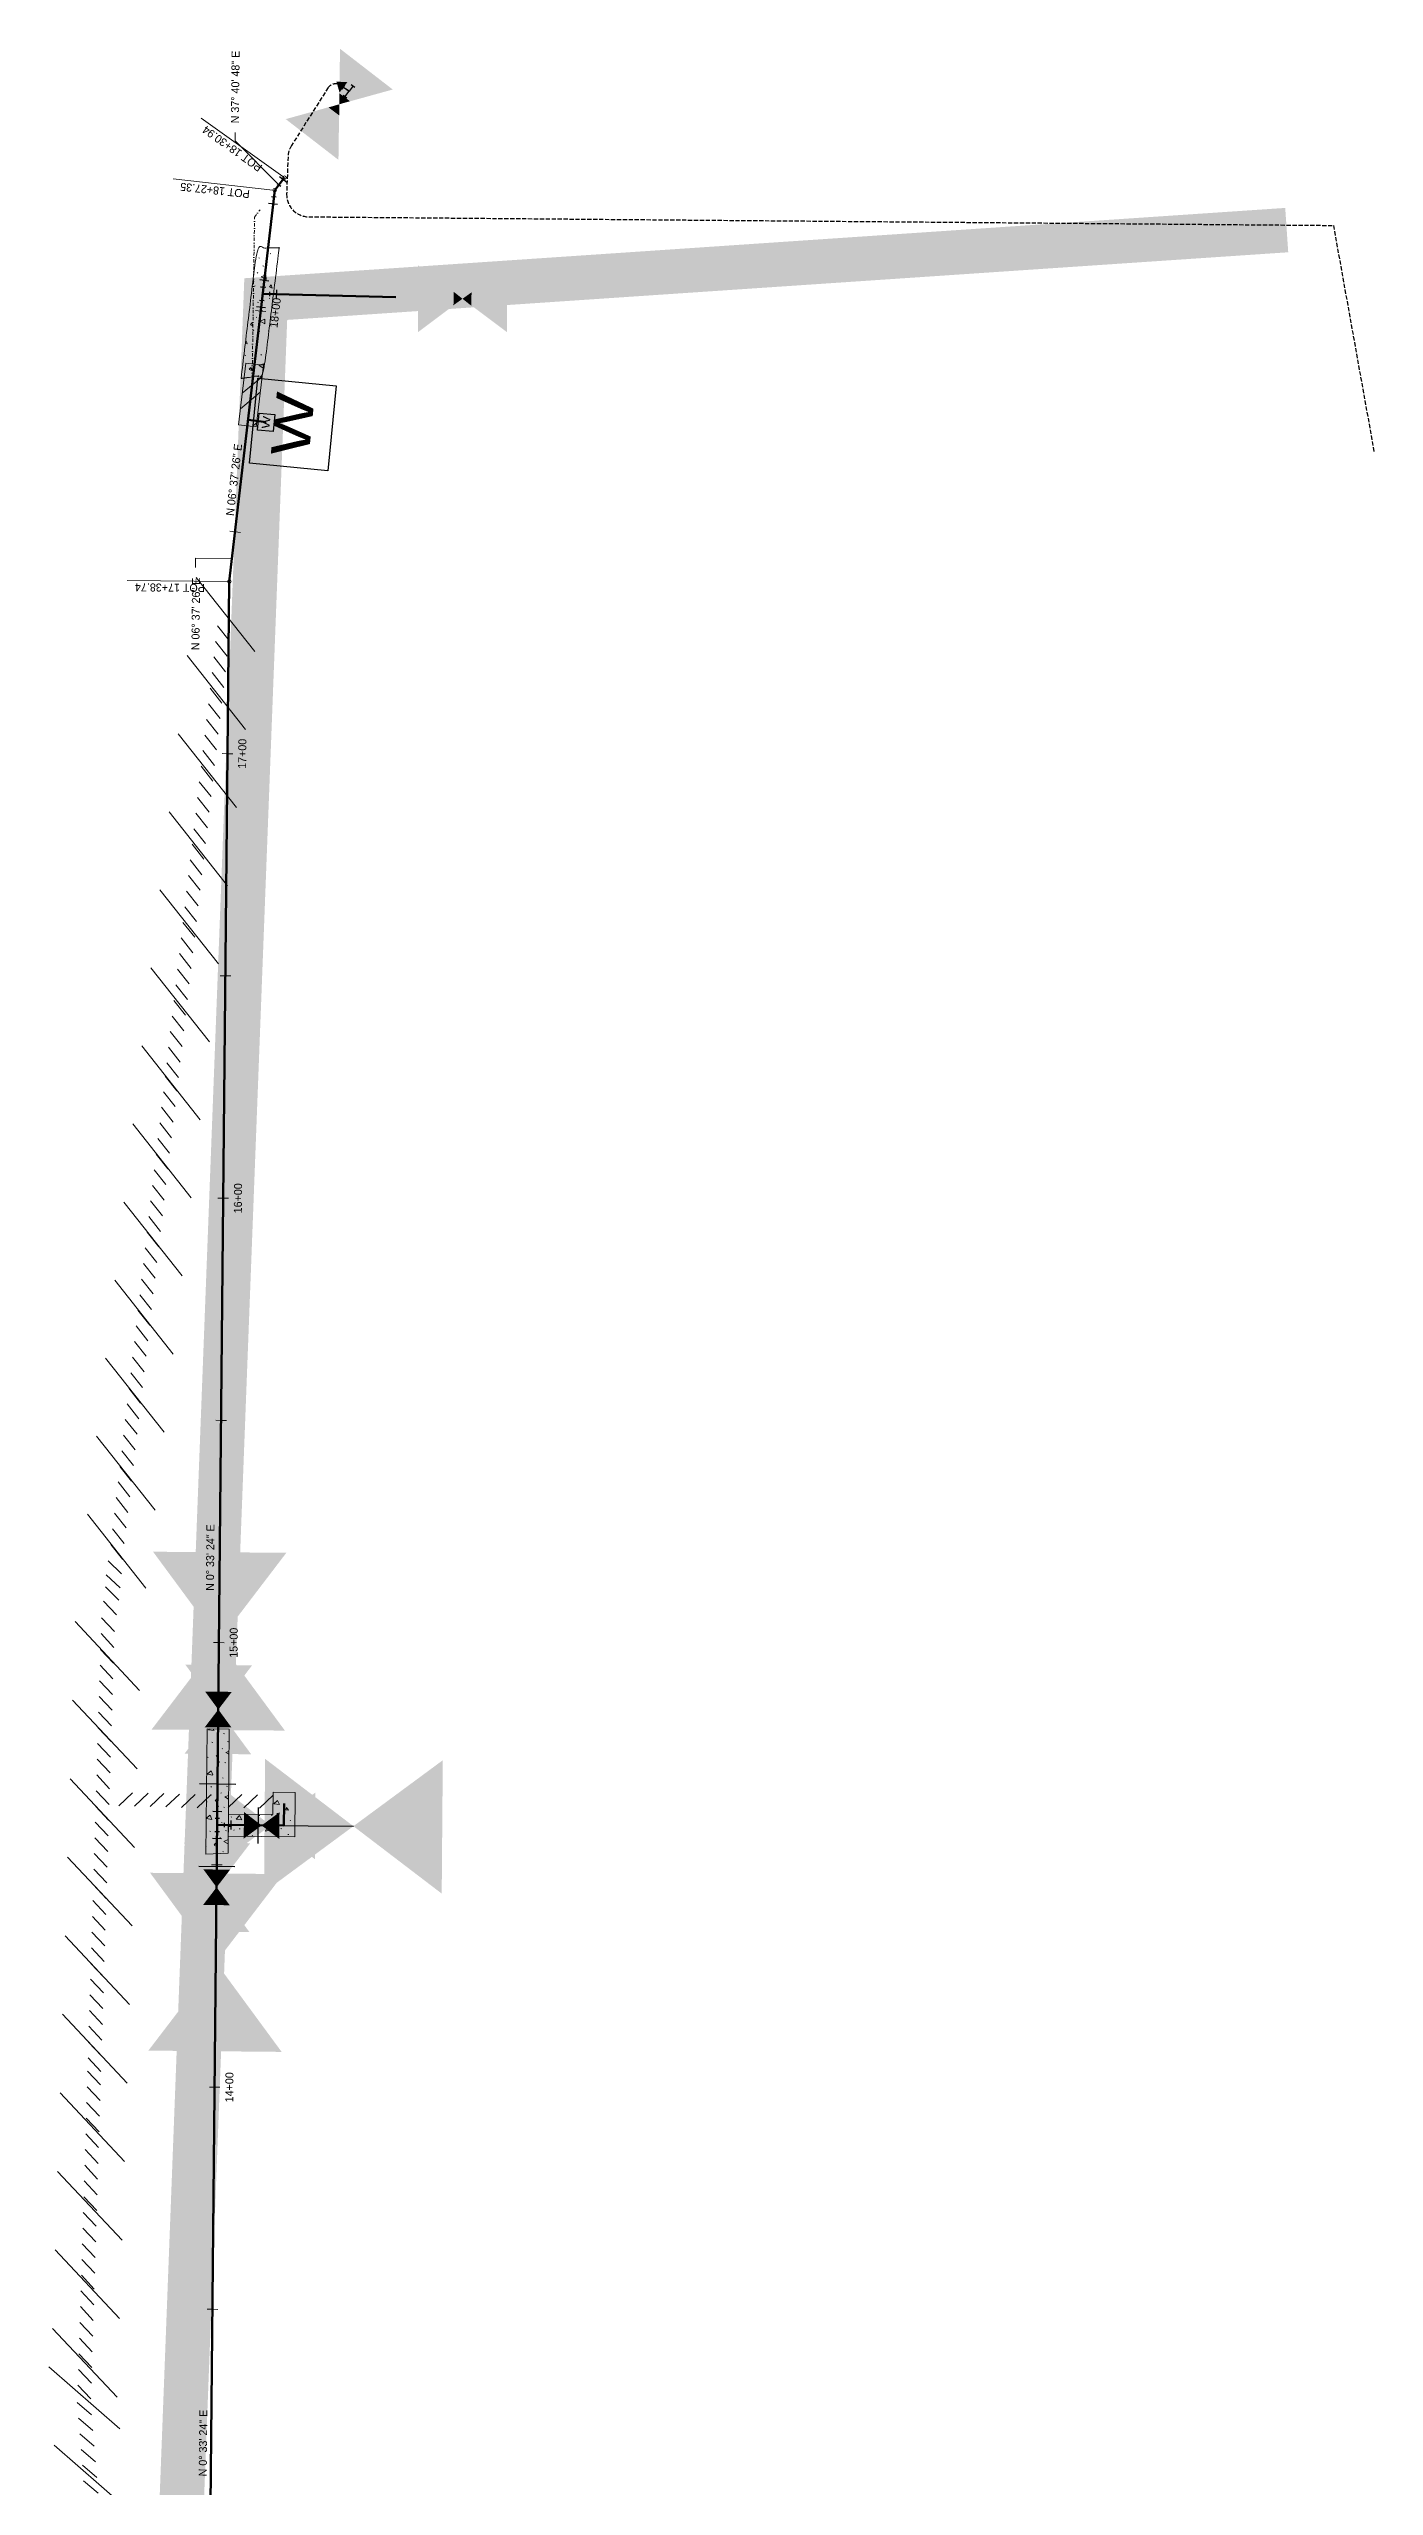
# Model space of a CAD drawing. Extents: x 2536931 to 2538613, y 7112513 to 7131087.
# Drawn here: x 2538184 to 2538482, y 7121809 to 7122358 of the extents above; entities that cross this region are included whole.
import ezdxf
from ezdxf.enums import TextEntityAlignment as Align

# ---------------------------------------------------------------- set-up
doc = ezdxf.new("R2010")
doc.units = 0
doc.header["$MEASUREMENT"] = 0
doc.linetypes.add('DGN Style 3', pattern=[1.334151, 0.952965, -0.381186])
doc.linetypes.add('DGN Style 4', pattern=[1.524744, 0.762372, -0.381186, 0, -0.381186])
for name, color, linetype, lineweight in [('C-PIPE-CASING', 6, 'Continuous', 13), ('C-WATR-INST-100SCALE', 7, 'Continuous', 30), ('C-WATR-INST-200SCALE', 3, 'Continuous', 30), ('C-WATR-INST-20SCALE', 30, 'Continuous', 30), ('C-WATR-INST-40SCALE', 1, 'Continuous', 30), ('C-WATR-UGND', 4, 'Continuous', 53), ('C-WATR-UGND-ABANDON-100', 7, 'Continuous', 13), ('C-WATR-UGND-ABANDON-20', 7, 'Continuous', 13), ('CONCRETE REPAIR', 7, 'Continuous', 13), ('D_ALIGN_WL_20_SCALE', 7, 'Continuous', 30), ('D_ALIGN_WL_CENTERLINE', 7, 'DGN Style 4', 30), ('D_ALIGN_WL_POT_20_SCALE', 7, 'Continuous', 0), ('distance', 54, 'Continuous', 0)]:
    doc.layers.add(name, color=color, linetype=linetype, lineweight=lineweight)
doc.styles.add('L90', font='simplex.shx', dxfattribs={"height": 0.0075})
doc.styles.add('Outline', font='simplex.shx', dxfattribs={"height": 0.09})
doc.styles.add('Style-BRIDGE', font='BRIDGE.shx')

# ---------------------------------------------------------------- blocks, each defined once
blk = doc.blocks.new('TP20SC')
at = {"layer": 'C-WATR-INST-20SCALE'}
for p, q in [((-1.54, -0.51), (-1.54, 0.51)), ((-1.54, 0), (0, 0)), ((-0.51, 1.54), (0.51, 1.54)), ((0, 1.54), (0, 0)), ((1.54, 0), (0, 0)), ((1.54, 0.51), (1.54, -0.51))]:
    blk.add_line(p, q, dxfattribs=at)
blk = doc.blocks.new('TP20SC_1')
at = {"layer": 'C-WATR-INST-40SCALE'}
for p, q in [((-1.54, -0.51), (-1.54, 0.51)), ((-1.54, 0), (0, 0)), ((-0.51, 1.54), (0.51, 1.54)), ((0, 1.54), (0, 0)), ((1.54, 0), (0, 0)), ((1.54, 0.51), (1.54, -0.51))]:
    blk.add_line(p, q, dxfattribs=at)
blk = doc.blocks.new('WVP40SC_1')
at = {"layer": 'C-WATR-INST-20SCALE', "extrusion": (0, 0, -1)}
blk.add_solid([(4, -3), (4, 3), (0, 0)], dxfattribs=at)
at = {"layer": 'C-WATR-INST-20SCALE'}
blk.add_solid([(0, 0), (4, -3), (4, 3)], dxfattribs=at)
blk = doc.blocks.new('WVP40SC')
at = {"layer": 'C-WATR-INST-40SCALE', "extrusion": (0, 0, -1)}
blk.add_solid([(4, -3), (4, 3), (0, 0)], dxfattribs=at)
at = {"layer": 'C-WATR-INST-40SCALE'}
blk.add_solid([(0, 0), (4, -3), (4, 3)], dxfattribs=at)
blk = doc.blocks.new('WVP40SC_2')
at = {"layer": 'C-WATR-INST-200SCALE', "extrusion": (0, 0, -1)}
blk.add_solid([(4, -3), (4, 3), (0, 0)], dxfattribs=at)
at = {"layer": 'C-WATR-INST-200SCALE'}
blk.add_solid([(0, 0), (4, -3), (4, 3)], dxfattribs=at)
blk = doc.blocks.new('*U58')
at = {"layer": 'C-WATR-INST-200SCALE'}
for p, q in [((-6.55, 9.31), (1.59, 9.23)), ((-2.67, -9.27), (-2.48, 9.27)), ((6.66, -4.16), (6.74, 3.98)), ((-6.74, -9.23), (1.4, -9.31))]:
    blk.add_line(p, q, dxfattribs=at)
blk = doc.blocks.new('WVP40SC_6')
at = {"layer": 'C-WATR-INST-200SCALE', "extrusion": (0, 0, -1)}
blk.add_solid([(4, -3), (4, 3), (0, 0)], dxfattribs=at)
at = {"layer": 'C-WATR-INST-200SCALE'}
blk.add_solid([(0, 0), (4, -3), (4, 3)], dxfattribs=at)
blk = doc.blocks.new('*U59')
at = {"layer": 'C-WATR-INST-200SCALE'}
blk.add_line((-25.39, 0.26), (5.28, 0.01), dxfattribs=at)
at = {"layer": 'C-WATR-INST-200SCALE', "xscale": 5, "yscale": 5, "zscale": 5, "rotation": 359.5383679634522}
blk.add_blockref('WVP40SC_6', (5.27, 0), dxfattribs=at)
blk = doc.blocks.new('*U57')
at = {"layer": 'C-WATR-INST-200SCALE'}
for name, p in [('*U59', (2.08, 0)), ('*U58', (-20.74, 0.26))]:
    blk.add_blockref(name, p, dxfattribs=at)
blk = doc.blocks.new('WVP40SC_7')
at = {"layer": 'C-WATR-INST-100SCALE', "extrusion": (0, 0, -1)}
blk.add_solid([(4, -3), (4, 3), (0, 0)], dxfattribs=at)
at = {"layer": 'C-WATR-INST-100SCALE'}
blk.add_solid([(0, 0), (4, -3), (4, 3)], dxfattribs=at)
blk = doc.blocks.new('WMP20SC new')
at = {"layer": 'C-WATR-INST-20SCALE', "lineweight": 30, "flags": 128}
blk.add_lwpolyline([(-1.92, 1.77), (1.92, 1.77), (1.92, -1.77), (-1.92, -1.77)], close=True, dxfattribs=at)
at = {"layer": 'C-WATR-INST-20SCALE', "color": 7, "linetype": 'Continuous', "lineweight": 30, "insert": (0, 0), "char_height": 1.71, "attachment_point": 5, "line_spacing_factor": 0.722892, "style": 'Outline'}
blk.add_mtext('\\FBRIDGE.shx;\\W1.315789x;W', dxfattribs=at)
blk = doc.blocks.new('WMP20SC new_1')
at = {"layer": 'C-WATR-INST-100SCALE', "flags": 128}
blk.add_lwpolyline([(-1.92, 1.77), (1.92, 1.77), (1.92, -1.77), (-1.92, -1.77)], close=True, dxfattribs=at)
at = {"layer": 'C-WATR-INST-100SCALE', "insert": (0, 0), "char_height": 1.71, "attachment_point": 5, "line_spacing_factor": 0.722892, "style": 'Outline'}
blk.add_mtext('\\FBRIDGE.shx;\\W1.315789x;W', dxfattribs=at)
blk = doc.blocks.new('WVP40SC_8')
at = {"layer": 'C-WATR-INST-100SCALE', "extrusion": (0, 0, -1)}
blk.add_solid([(4, -3), (4, 3), (0, 0)], dxfattribs=at)
at = {"layer": 'C-WATR-INST-100SCALE'}
blk.add_solid([(0, 0), (4, -3), (4, 3)], dxfattribs=at)

msp = doc.modelspace()

# ---------------------------------------------------------------- hatches: boundary and pattern name
at = {"layer": 'C-PIPE-CASING'}
h = msp.add_hatch(dxfattribs=at)
h.set_pattern_fill('ANSI32', color=256, style=0)
h.set_pattern_definition([(219.934, (2538445.8565, 7122275.175), (7.18674, 15.4062), [14.4, -1]), (219.934, (2538447.397, 7122273.3346), (7.18674, 15.4062), [14.4, -1])])
h.paths.add_polyline_path([(2538228.11, 7122286.85), (2538226.5, 7122272.95), (2538230.47, 7122272.49), (2538232.09, 7122286.39)])
at = {"layer": 'CONCRETE REPAIR', "linetype": 'Continuous', "lineweight": 0}
h = msp.add_hatch(dxfattribs=at)
h.set_pattern_fill('CONCR2', style=0)
h.set_pattern_definition([(152.8184, (2538261.8397, 7122247.2244), (18.1325, -10.43591), [0.61556, -91.24487]), (51.6973, (2538261.29214, 7122247.50564), (-47.360723, -58.8859947), [0.55305, -137.0636]), (-74.3396, (2538261.635, 7122247.9396), (-0.23876, -9.99715), [0.7439, -30.6316]), (170.8847, (2538264.1975, 7122250.3095), (64.060653, -11.53281), [1.2809, -72.9022]), (42.6831, (2538262.9328, 7122250.51245), (-9.424392, -9.777769), [1.1455, -113.9125]), (-66.6935, (2538263.775, 7122251.289), (8.94687, -10.21653), [1.0448, -20.9648]), (150.078, (2538258.799, 7122244.961), (8.94687, -10.21653), [1.2809, -19.6402]), (22.1572, (2538257.6889, 7122245.5999), (-27.795654, -9.33901), [1.13126, -48.9746]), (-86.5933, (2538258.7366, 7122246.0265), (6.798014, -100.1908725), [1.04527, -109.3378]), (31.7767, (2538259.7581, 7122250.7119), (-28.034415, -19.33616), [0.1601, -54.7088]), (155.1065, (2538257.8868, 7122253.2435), (27.31813, -10.65529), [0.2189, -49.887]), (155.1065, (2538266.5261, 7122249.573), (27.31813, -10.65529), [0.2187, -49.8872]), (155.1065, (2538263.9036, 7122247.6148), (27.31813, -10.65529), [0.2189, -49.887]), (4.8432, (2538261.9409, 7122252.90465), (9.18563, -0.21938), [0.201, -92.2241]), (155.1065, (2538258.2715, 7122247.9714), (27.31813, -10.65529), [0.2187, -49.8872]), (155.1065, (2538262.913, 7122244.2632), (27.31813, -10.65529), [0.2188, -49.8871]), (152.8184, (2538265.2445, 7122244.2518), (18.1325, -10.43591), [0.61567, -91.24476]), (51.6973, (2538264.6968, 7122244.53305), (-47.360723, -58.8859947), [0.55327, -137.06337]), (-74.3396, (2538265.0397, 7122244.9672), (-0.23876, -9.99715), [0.74414, -30.6314]), (152.8184, (2538260.3909, 7122253.0284), (18.1325, -10.43591), [0.61556, -91.2449]), (51.6973, (2538259.8433, 7122253.30964), (-47.360723, -58.885995), [0.55305, -137.0636]), (-74.3396, (2538260.186, 7122253.7436), (-0.23876, -9.99715), [0.7439, -30.6316]), (31.7767, (2538266.0111, 7122246.2063), (-28.034415, -19.336158), [0.1601, -54.7088]), (32.856, (2538265.6136, 7122253.2273), (-28.034415, -19.336158), [0.16024, -88.7393])])
h.paths.add_polyline_path([(2538227.07, 7122283.37), (2538232.08, 7122284.06), (2538235.66, 7122312.73), (2538230.66, 7122312.82)])
h = msp.add_hatch(dxfattribs=at)
h.set_pattern_fill('CONCR2', style=0)
h.set_pattern_definition([(152.8184, (2538253.9097, 7121915.2074), (18.1325, -10.43591), [0.61556, -91.24487]), (51.6973, (2538253.36214, 7121915.48864), (-47.360723, -58.8859947), [0.55305, -137.0636]), (-74.3396, (2538253.705, 7121915.9226), (-0.23876, -9.99715), [0.7439, -30.6316]), (170.8847, (2538256.2675, 7121918.2925), (64.060653, -11.53281), [1.2809, -72.9022]), (42.6831, (2538255.0028, 7121918.49545), (-9.424392, -9.777769), [1.1455, -113.9125]), (-66.6935, (2538255.845, 7121919.272), (8.94687, -10.21653), [1.0448, -20.9648]), (150.078, (2538250.869, 7121912.944), (8.94687, -10.21653), [1.2809, -19.6402]), (22.1572, (2538249.7589, 7121913.5829), (-27.795654, -9.33901), [1.13126, -48.9746]), (-86.5933, (2538250.8066, 7121914.0095), (6.798014, -100.190873), [1.04527, -109.3378]), (31.7767, (2538251.8281, 7121918.6949), (-28.034415, -19.33616), [0.1601, -54.7088]), (155.1065, (2538249.9568, 7121921.2265), (27.31813, -10.65529), [0.2189, -49.887]), (155.1065, (2538258.5961, 7121917.556), (27.31813, -10.65529), [0.2187, -49.8872]), (155.1065, (2538255.9736, 7121915.5978), (27.31813, -10.65529), [0.2189, -49.887]), (4.8432, (2538254.0109, 7121920.88765), (9.18563, -0.21938), [0.201, -92.2241]), (155.1065, (2538250.3415, 7121915.9544), (27.31813, -10.65529), [0.2187, -49.8872]), (155.1065, (2538254.983, 7121912.2462), (27.31813, -10.65529), [0.2188, -49.8871]), (152.8184, (2538257.3145, 7121912.2348), (18.1325, -10.43591), [0.61567, -91.24476]), (51.6973, (2538256.7668, 7121912.51605), (-47.360723, -58.8859947), [0.55327, -137.06337]), (-74.3396, (2538257.1097, 7121912.9502), (-0.23876, -9.99715), [0.74414, -30.6314]), (152.8184, (2538252.4609, 7121921.0114), (18.1325, -10.43591), [0.61556, -91.2449]), (51.6973, (2538251.9133, 7121921.29264), (-47.360723, -58.885995), [0.55305, -137.0636]), (-74.3396, (2538252.256, 7121921.7266), (-0.23876, -9.99715), [0.7439, -30.6316]), (31.7767, (2538258.0811, 7121914.1893), (-28.034415, -19.336158), [0.1601, -54.7088]), (32.856, (2538257.6836, 7121921.2103), (-28.034415, -19.336158), [0.16024, -88.7393])])
h.paths.add_polyline_path([(2538219.14, 7121951.35), (2538224.14, 7121951.63), (2538224.41, 7121979.51), (2538219.41, 7121979.61)])
at = {"layer": 'CONCRETE REPAIR', "lineweight": 0}
h = msp.add_hatch(dxfattribs=at)
h.set_pattern_fill('CONCR2', color=256, style=0)
h.set_pattern_definition([(176.062, (2538220.5766, 7121958.9394), (20.779213, -2.43312), [0.6156, -91.2449]), (74.9407, (2538219.9625, 7121958.9817), (-20.278103, -72.796957), [0.55305, -137.0636]), (-51.096, (2538220.1062, 7121959.5158), (3.72587, -9.27997), [0.744, -30.6316]), (194.128, (2538221.5256, 7121962.7046), (63.41256, 14.68401), [1.2809, -72.9022]), (65.9265, (2538220.2834, 7121962.39194), (-4.800795, -12.703397), [1.1455, -113.9125]), (-43.45, (2538220.7507, 7121963.438), (12.25254, -5.85654), [1.0448, -20.9648]), (173.321, (2538218.676, 7121955.6596), (12.25254, -5.85654), [1.281, -19.6402]), (45.401, (2538217.4038, 7121955.8086), (-21.85413, -19.55025), [1.1313, -48.9746]), (-63.35, (2538218.1981, 7121956.6141), (45.78541, -89.376284), [1.0453, -109.3378]), (55.02, (2538217.2877, 7121961.3223), (-18.12826, -28.83022), [0.1601, -54.7088]), (178.35, (2538214.5692, 7121962.91), (29.30588, 0.99031), [0.2189, -49.887]), (178.35, (2538223.9558, 7121962.9468), (29.30588, 0.9903), [0.2187, -49.8872]), (178.35, (2538222.319, 7121960.1126), (29.30588, 0.9903), [0.2189, -49.887]), (28.0866, (2538218.4279, 7121964.1985), (8.52667, 3.423426), [0.201, -92.2241]), (178.35, (2538217.0033, 7121958.2176), (29.30588, 0.99031), [0.2187, -49.8872]), (178.35, (2538222.7314, 7121956.6421), (29.30588, 0.9903), [0.2188, -49.887]), (176.062, (2538224.8781, 7121957.5517), (20.77921, -2.43312), [0.6157, -91.2448]), (74.9407, (2538224.2639, 7121957.594), (-20.278103, -72.796957), [0.55327, -137.06337]), (-51.096, (2538224.4077, 7121958.1282), (3.72587, -9.27997), [0.7441, -30.6314]), (176.062, (2538216.9549, 7121963.7006), (20.779213, -2.43312), [0.61556, -91.2449]), (74.9407, (2538216.3408, 7121963.74286), (-20.278103, -72.796957), [0.55305, -137.0636]), (-51.096, (2538216.4845, 7121964.277), (3.72587, -9.27997), [0.744, -30.6316]), (55.02, (2538224.8112, 7121959.6501), (-18.12826, -28.83022), [0.1601, -54.7088]), (56.0995, (2538221.6752, 7121965.9444), (-18.12826, -28.83022), [0.1602, -88.7393])])
h.paths.add_polyline_path([(2538224.23, 7121960.41), (2538224.18, 7121955.41), (2538239.18, 7121955.27), (2538239.27, 7121965.23), (2538234.27, 7121965.36), (2538234.22, 7121960.31)])

# ---------------------------------------------------------------- linework, layer by layer
at = {"layer": 'C-PIPE-CASING', "flags": 128}
msp.add_lwpolyline([(2538228.11, 7122286.85), (2538232.09, 7122286.39), (2538230.47, 7122272.49), (2538226.5, 7122272.95)], close=True, dxfattribs=at)
at = {"layer": 'C-WATR-INST-100SCALE', "linetype": 'DGN Style 3', "lineweight": 30}
msp.add_line((2538472.95, 7122317.8), (2538482.16, 7122266.6), dxfattribs=at)
at = {"layer": 'C-WATR-INST-20SCALE'}
for p, q in [((2538249.83, 7122348.49), (2538250.45, 7122349.32)), ((2538250.86, 7122346.44), (2538250.04, 7122347.05)), ((2538250.14, 7122348.91), (2538251.38, 7122347.98)), ((2538250.45, 7122346.75), (2538251.38, 7122347.98)), ((2538252.3, 7122349.21), (2538251.38, 7122347.98)), ((2538251.89, 7122349.52), (2538252.71, 7122348.9)), ((2538234.97, 7122324.13), (2538233.95, 7122324.24)), ((2538234.46, 7122324.18), (2538234.64, 7122325.72)), ((2538235.58, 7122326.94), (2538234.64, 7122325.72)), ((2538235.18, 7122327.25), (2538235.99, 7122326.62)), ((2538231.6, 7122304.01), (2538232.62, 7122303.89)), ((2538231.76, 7122300.88), (2538231.93, 7122302.41)), ((2538232.11, 7122303.95), (2538231.93, 7122302.41)), ((2538233.48, 7122302.37), (2538231.93, 7122302.41)), ((2538233.49, 7122302.89), (2538233.46, 7122301.86)), ((2538232.27, 7122300.82), (2538231.25, 7122300.94))]:
    msp.add_line(p, q, dxfattribs=at)
at = {"layer": 'C-WATR-INST-20SCALE', "extrusion": (0, 0, -1)}
msp.add_solid([(-2538248.54, 7122350.11), (-2538249.24, 7122347.71), (-2538251.04, 7122350.1)], dxfattribs=at)
at = {"layer": 'C-WATR-INST-40SCALE'}
for p, q in [((2538234.28, 7122322.65), (2538234.64, 7122325.72)), ((2538236.53, 7122328.16), (2538234.64, 7122325.72)), ((2538235.71, 7122328.79), (2538237.34, 7122327.53)), ((2538235.31, 7122322.53), (2538233.26, 7122322.77)), ((2538231.27, 7122305.6), (2538233.31, 7122305.36)), ((2538231.58, 7122299.35), (2538231.93, 7122302.41)), ((2538232.29, 7122305.48), (2538231.93, 7122302.41)), ((2538235.02, 7122302.27), (2538231.93, 7122302.41)), ((2538235.07, 7122303.29), (2538234.97, 7122301.24)), ((2538232.6, 7122299.23), (2538230.56, 7122299.47))]:
    msp.add_line(p, q, dxfattribs=at)
at = {"layer": 'C-WATR-UGND', "linetype": 'DGN Style 3', "lineweight": 30}
for p, q in [((2538246.7, 7122348.8), (2538238.41, 7122335.77)), ((2538251.38, 7122347.98), (2538249.59, 7122349.32)), ((2538237.64, 7122333.27), (2538237.33, 7122324.92)), ((2538242.29, 7122319.74), (2538472.95, 7122317.8)), ((2538472.95, 7122317.8), (2538473.28, 7122315.88))]:
    msp.add_line(p, q, dxfattribs=at)
at = {"layer": 'C-WATR-UGND', "linetype": 'Continuous'}
for p, q in [((2538224.42, 7122237.7), (2538234.64, 7122325.72)), ((2538234.64, 7122325.72), (2538236.84, 7122328.56)), ((2538231.93, 7122302.41), (2538261.93, 7122301.67)), ((2538228.64, 7122274.04), (2538232.74, 7122273.56)), ((2538236.7, 7121957.79), (2538236.75, 7121962.79)), ((2538221.7, 7121957.94), (2538236.7, 7121957.79))]:
    msp.add_line(p, q, dxfattribs=at)
at = {"layer": 'C-WATR-UGND'}
msp.add_line((2538219.5, 7121731.75), (2538224.42, 7122237.7), dxfattribs=at)
at = {"layer": 'C-WATR-UGND', "linetype": 'DGN Style 3', "lineweight": 30, "extrusion": (0, 0, -1)}
msp.add_arc((-2538248.39, 7122347.72), 2, 32.4611, 126.9335, dxfattribs=at)
at = {"layer": 'C-WATR-UGND', "linetype": 'DGN Style 3', "lineweight": 30}
for centre, start, end in [((2538242.63, 7122333.09), 147.5389, 177.92), ((2538242.33, 7122324.74), 177.92, 269.5169)]:
    msp.add_arc(centre, 5, start, end, dxfattribs=at)
at = {"layer": 'C-WATR-UGND-ABANDON-100'}
for p, q in [((2538230.14, 7122221.94), (2538216.97, 7122238.57)), ((2538228.1, 7122204.38), (2538214.93, 7122221.01)), ((2538226.06, 7122186.82), (2538212.89, 7122203.45)), ((2538224.02, 7122169.26), (2538210.85, 7122185.89)), ((2538221.98, 7122151.7), (2538208.81, 7122168.33)), ((2538219.94, 7122134.14), (2538206.77, 7122150.77)), ((2538217.9, 7122116.58), (2538204.73, 7122133.21)), ((2538215.87, 7122099.02), (2538202.7, 7122115.65)), ((2538213.83, 7122081.46), (2538200.66, 7122098.09)), ((2538211.79, 7122063.9), (2538198.62, 7122080.53)), ((2538209.75, 7122046.34), (2538196.58, 7122062.97)), ((2538207.71, 7122028.78), (2538194.54, 7122045.41)), ((2538205.67, 7122011.22), (2538192.5, 7122027.85)), ((2538204.24, 7121988.23), (2538189.72, 7122003.7)), ((2538203.67, 7121970.56), (2538189.16, 7121986.03)), ((2538203.11, 7121952.89), (2538188.59, 7121968.36)), ((2538202.55, 7121935.22), (2538188.03, 7121950.69)), ((2538201.98, 7121917.55), (2538187.47, 7121933.02)), ((2538201.42, 7121899.89), (2538186.9, 7121915.36)), ((2538200.86, 7121882.22), (2538186.34, 7121897.69)), ((2538200.29, 7121864.55), (2538185.78, 7121880.02)), ((2538199.73, 7121846.88), (2538185.21, 7121862.35)), ((2538199.17, 7121829.21), (2538184.65, 7121844.68)), ((2538183.78, 7121836.02), (2538199.76, 7121822.07)), ((2538184.97, 7121818.39), (2538200.95, 7121804.44))]:
    msp.add_line(p, q, dxfattribs=at)
at = {"layer": 'C-WATR-UGND-ABANDON-20', "linetype": 'Continuous'}
for p, q in [((2538221.75, 7122227.74), (2538224.39, 7122224.41)), ((2538220.94, 7122220.71), (2538223.57, 7122217.39)), ((2538221.34, 7122224.22), (2538223.98, 7122220.9)), ((2538220.53, 7122217.2), (2538223.16, 7122213.87)), ((2538219.71, 7122210.18), (2538222.35, 7122206.85)), ((2538220.12, 7122213.69), (2538222.75, 7122210.36)), ((2538218.9, 7122203.15), (2538221.53, 7122199.83)), ((2538219.31, 7122206.66), (2538221.94, 7122203.34)), ((2538218.49, 7122199.64), (2538221.12, 7122196.31)), ((2538217.67, 7122192.62), (2538220.31, 7122189.29)), ((2538218.08, 7122196.13), (2538220.72, 7122192.8)), ((2538217.27, 7122189.1), (2538219.9, 7122185.78)), ((2538216.45, 7122182.08), (2538219.08, 7122178.75)), ((2538216.86, 7122185.59), (2538219.49, 7122182.27)), ((2538216.04, 7122178.57), (2538218.68, 7122175.24)), ((2538215.23, 7122171.54), (2538217.86, 7122168.22)), ((2538215.63, 7122175.06), (2538218.27, 7122171.73)), ((2538214.82, 7122168.03), (2538217.45, 7122164.71)), ((2538214, 7122161.01), (2538216.64, 7122157.68)), ((2538214.41, 7122164.52), (2538217.05, 7122161.19)), ((2538213.19, 7122153.99), (2538215.82, 7122150.66)), ((2538213.6, 7122157.5), (2538216.23, 7122154.17)), ((2538212.78, 7122150.47), (2538215.41, 7122147.15)), ((2538211.96, 7122143.45), (2538214.6, 7122140.12)), ((2538212.37, 7122146.96), (2538215.01, 7122143.64)), ((2538211.56, 7122139.94), (2538214.19, 7122136.61)), ((2538210.74, 7122132.91), (2538213.37, 7122129.59)), ((2538211.15, 7122136.43), (2538213.78, 7122133.1)), ((2538209.99, 7122126.42), (2538212.62, 7122123.1)), ((2538210.33, 7122129.4), (2538212.97, 7122126.08)), ((2538209.58, 7122122.91), (2538212.21, 7122119.58)), ((2538208.76, 7122115.89), (2538211.4, 7122112.56)), ((2538209.17, 7122119.4), (2538211.81, 7122116.07)), ((2538208.36, 7122112.37), (2538210.99, 7122109.05)), ((2538207.54, 7122105.35), (2538210.17, 7122102.02)), ((2538207.95, 7122108.86), (2538210.58, 7122105.54)), ((2538207.13, 7122101.84), (2538209.77, 7122098.51)), ((2538206.32, 7122094.81), (2538208.95, 7122091.49)), ((2538206.72, 7122098.33), (2538209.36, 7122095)), ((2538205.5, 7122087.79), (2538208.13, 7122084.46)), ((2538205.91, 7122091.3), (2538208.54, 7122087.98)), ((2538205.09, 7122084.28), (2538207.73, 7122080.95)), ((2538204.28, 7122077.25), (2538206.91, 7122073.93)), ((2538204.69, 7122080.77), (2538207.32, 7122077.44)), ((2538203.87, 7122073.74), (2538206.5, 7122070.42)), ((2538203.05, 7122066.72), (2538205.69, 7122063.39)), ((2538203.46, 7122070.23), (2538206.1, 7122066.9)), ((2538202.65, 7122063.21), (2538205.28, 7122059.88)), ((2538201.83, 7122056.18), (2538204.46, 7122052.86)), ((2538202.24, 7122059.69), (2538204.87, 7122056.37)), ((2538201.42, 7122052.67), (2538204.06, 7122049.34)), ((2538200.61, 7122045.65), (2538203.24, 7122042.32)), ((2538201.01, 7122049.16), (2538203.65, 7122045.83)), ((2538199.79, 7122038.62), (2538202.42, 7122035.3)), ((2538200.2, 7122042.13), (2538202.83, 7122038.81)), ((2538199.38, 7122035.11), (2538202.02, 7122031.78)), ((2538198.57, 7122028.09), (2538201.2, 7122024.76)), ((2538198.98, 7122031.6), (2538201.61, 7122028.27)), ((2538198.16, 7122024.58), (2538200.79, 7122021.25)), ((2538197.15, 7122017.37), (2538200.19, 7122014.41)), ((2538197.75, 7122021.06), (2538200.39, 7122017.74)), ((2538196.59, 7122011.55), (2538199.54, 7122008.5)), ((2538196.74, 7122014.21), (2538199.83, 7122011.3)), ((2538196.1, 7122008.29), (2538199.05, 7122005.25)), ((2538195.55, 7122001), (2538198.46, 7121997.91)), ((2538195.66, 7122004.53), (2538198.57, 7122001.44)), ((2538195.44, 7121997.46), (2538198.35, 7121994.37)), ((2538195.23, 7121990.4), (2538198.13, 7121987.31)), ((2538195.33, 7121993.93), (2538198.24, 7121990.84)), ((2538195.12, 7121986.86), (2538198.02, 7121983.77)), ((2538194.9, 7121979.8), (2538197.81, 7121976.7)), ((2538195.01, 7121983.33), (2538197.91, 7121980.24)), ((2538194.68, 7121972.73), (2538197.59, 7121969.64)), ((2538194.79, 7121976.26), (2538197.7, 7121973.17)), ((2538194.57, 7121969.19), (2538197.48, 7121966.1)), ((2538194.36, 7121962.13), (2538197.26, 7121959.04)), ((2538194.47, 7121965.66), (2538197.37, 7121962.57)), ((2538202.6, 7121965.19), (2538199.52, 7121962.27)), ((2538206.13, 7121965.1), (2538203.05, 7121962.17)), ((2538209.67, 7121965), (2538206.59, 7121962.08)), ((2538213.2, 7121964.91), (2538210.12, 7121961.99)), ((2538216.73, 7121964.82), (2538213.66, 7121961.9)), ((2538220.27, 7121964.72), (2538217.19, 7121961.8)), ((2538227.24, 7121964.83), (2538224.16, 7121961.91)), ((2538230.77, 7121964.74), (2538227.69, 7121961.82)), ((2538234.31, 7121964.65), (2538231.23, 7121961.73)), ((2538194.25, 7121958.59), (2538197.16, 7121955.5)), ((2538194.03, 7121951.52), (2538196.94, 7121948.43)), ((2538194.14, 7121955.06), (2538197.05, 7121951.97)), ((2538193.92, 7121947.99), (2538196.83, 7121944.9)), ((2538193.71, 7121940.92), (2538196.61, 7121937.83)), ((2538193.82, 7121944.46), (2538196.72, 7121941.37)), ((2538193.6, 7121937.39), (2538196.5, 7121934.3)), ((2538193.38, 7121930.32), (2538196.29, 7121927.23)), ((2538193.49, 7121933.85), (2538196.4, 7121930.76)), ((2538193.16, 7121923.25), (2538196.07, 7121920.16)), ((2538193.27, 7121926.79), (2538196.18, 7121923.7)), ((2538193.06, 7121919.72), (2538195.96, 7121916.63)), ((2538192.84, 7121912.65), (2538195.75, 7121909.56)), ((2538192.95, 7121916.19), (2538195.85, 7121913.09)), ((2538192.73, 7121909.12), (2538195.64, 7121906.03)), ((2538192.53, 7121902.58), (2538195.44, 7121899.49)), ((2538192.62, 7121905.58), (2538195.53, 7121902.49)), ((2538192.42, 7121899.05), (2538195.33, 7121895.96)), ((2538192.2, 7121891.98), (2538195.11, 7121888.89)), ((2538192.31, 7121895.52), (2538195.22, 7121892.43)), ((2538191.99, 7121884.92), (2538194.89, 7121881.82)), ((2538192.1, 7121888.45), (2538195, 7121885.36)), ((2538191.88, 7121881.38), (2538194.79, 7121878.29)), ((2538191.66, 7121874.31), (2538194.57, 7121871.22)), ((2538191.77, 7121877.85), (2538194.68, 7121874.76)), ((2538191.55, 7121870.78), (2538194.46, 7121867.69)), ((2538191.34, 7121863.71), (2538194.24, 7121860.62)), ((2538191.45, 7121867.25), (2538194.35, 7121864.16)), ((2538191.23, 7121860.18), (2538194.14, 7121857.09)), ((2538191.01, 7121853.11), (2538193.92, 7121850.02)), ((2538191.12, 7121856.64), (2538194.03, 7121853.55)), ((2538190.9, 7121849.58), (2538193.81, 7121846.49)), ((2538190.69, 7121842.51), (2538193.59, 7121839.42)), ((2538190.79, 7121846.04), (2538193.7, 7121842.95)), ((2538190.58, 7121838.98), (2538193.48, 7121835.88)), ((2538190.36, 7121831.91), (2538193.27, 7121828.82)), ((2538190.47, 7121835.44), (2538193.38, 7121832.35)), ((2538190.17, 7121827.99), (2538193.41, 7121825.25)), ((2538190.47, 7121824.47), (2538193.71, 7121821.73)), ((2538190.76, 7121820.95), (2538194, 7121818.21)), ((2538191.05, 7121817.42), (2538194.29, 7121814.68)), ((2538191.35, 7121813.9), (2538194.59, 7121811.16)), ((2538191.64, 7121810.38), (2538194.88, 7121807.64))]:
    msp.add_line(p, q, dxfattribs=at)
msp.add_point((2538220.27, 7121964.72), dxfattribs=at)
at = {"layer": 'CONCRETE REPAIR', "flags": 128}
msp.add_lwpolyline([(2538219.14, 7121951.35), (2538224.14, 7121951.63), (2538224.41, 7121979.51), (2538219.41, 7121979.61)], close=True, dxfattribs=at)
at = {"layer": 'CONCRETE REPAIR', "lineweight": 0, "flags": 128}
msp.add_lwpolyline([(2538224.23, 7121960.41), (2538224.18, 7121955.41), (2538239.18, 7121955.27), (2538239.27, 7121965.23), (2538234.27, 7121965.36), (2538234.22, 7121960.31)], close=True, dxfattribs=at)
at = {"layer": 'CONCRETE REPAIR'}
msp.add_open_spline([(2538227.07, 7122283.37), (2538232.08, 7122284.06), (2538235.66, 7122312.73), (2538230.66, 7122312.82), (2538227.07, 7122283.37)], degree=1, dxfattribs=at)
at = {"layer": 'D_ALIGN_WL_20_SCALE', "color": 30, "lineweight": 13}
for p, q in [((2538231.49, 7122298.54), (2538230.29, 7122298.69)), ((2538231.49, 7122298.54), (2538232.68, 7122298.4)), ((2538225.72, 7122248.88), (2538224.53, 7122249.02)), ((2538225.72, 7122248.88), (2538226.91, 7122248.74)), ((2538224.04, 7122198.96), (2538222.84, 7122198.97)), ((2538224.04, 7122198.96), (2538225.24, 7122198.95)), ((2538223.56, 7122148.96), (2538222.36, 7122148.97)), ((2538223.56, 7122148.96), (2538224.76, 7122148.95)), ((2538223.07, 7122098.96), (2538221.87, 7122098.98)), ((2538223.07, 7122098.96), (2538224.27, 7122098.95)), ((2538222.59, 7122048.97), (2538221.39, 7122048.98)), ((2538222.59, 7122048.97), (2538223.79, 7122048.95)), ((2538222.1, 7121998.97), (2538220.9, 7121998.98)), ((2538222.1, 7121998.97), (2538223.3, 7121998.96)), ((2538221.61, 7121948.97), (2538220.41, 7121948.98)), ((2538221.61, 7121948.97), (2538222.81, 7121948.96)), ((2538221.13, 7121898.97), (2538219.93, 7121898.99)), ((2538221.13, 7121898.97), (2538222.33, 7121898.96)), ((2538220.64, 7121848.98), (2538219.44, 7121848.99)), ((2538220.64, 7121848.98), (2538221.84, 7121848.96))]:
    msp.add_line(p, q, dxfattribs=at)
at = {"layer": 'D_ALIGN_WL_20_SCALE', "color": 30, "lineweight": 13, "flags": 128}
for points in [[(2538235.58, 7122326.94), (2538225.72, 7122336.87), (2538225.74, 7122338.68)], [(2538216.81, 7122240.87), (2538216.83, 7122242.96), (2538225.02, 7122242.85)]]:
    msp.add_lwpolyline(points, dxfattribs=at)
at = {"layer": 'D_ALIGN_WL_CENTERLINE', "color": 30, "lineweight": 13}
for p, q in [((2538229.54, 7122281.83), (2538230.11, 7122319.68)), ((2538230.11, 7122319.68), (2538231.35, 7122321.34)), ((2538224.42, 7122237.7), (2538229.54, 7122281.83)), ((2538219.5, 7121731.75), (2538224.42, 7122237.7))]:
    msp.add_line(p, q, dxfattribs=at)
at = {"layer": 'D_ALIGN_WL_POT_20_SCALE', "color": 30, "lineweight": 13}
for p, q in [((2538236.51, 7122328.79), (2538218.11, 7122341.91)), ((2538234.24, 7122325.76), (2538211.79, 7122328.25)), ((2538224.02, 7122237.71), (2538201.43, 7122237.92)), ((2538223.56, 7122148.96), (2538222.36, 7122148.97)), ((2538223.56, 7122148.96), (2538224.76, 7122148.95))]:
    msp.add_line(p, q, dxfattribs=at)
for centre in [(2538234.64, 7122325.72), (2538236.84, 7122328.56), (2538224.42, 7122237.7)]:
    msp.add_circle(centre, 0.4, dxfattribs=at)
at = {"layer": 'distance', "color": 7, "linetype": 'Continuous', "lineweight": 0, "const_width": 10}
msp.add_lwpolyline([(2538201.58, 7121487.98), (2538232.63, 7122301.23), (2538462.45, 7122316.75)], dxfattribs=at)

# ---------------------------------------------------------------- block references
at = {"layer": 'C-WATR-INST-100SCALE'}
for name, p, xscale, yscale, zscale, rotation in [('WVP40SC_8', (2538249.17, 7122345.05), 2.500000000000001, 2.500000000000001, 2.500000000000001, 232.3199121711558), ('WVP40SC_7', (2538276.92, 7122301.3), 2.500000000000001, 2.500000000000001, 2.500000000000001, 180.0000461170783), ('WMP20SC new_1', (2538238.72, 7122273.02), 5.000000000000002, 5.000000000000002, 5.000000000000002, 84.34292353513496), ('WVP40SC_7', (2538221.95, 7121983.92), 2.5, 2.5, 2.5, 269.4432461672707), ('WVP40SC_7', (2538233.75, 7121957.85), 2.5, 2.5, 2.5, 359.462735474645), ('WVP40SC_7', (2538221.56, 7121943.92), 2.5, 2.5, 2.5, 269.4432461672707)]:
    msp.add_blockref(name, p, dxfattribs=dict(at, xscale=xscale, yscale=yscale, zscale=zscale, rotation=rotation))
at = {"layer": 'C-WATR-INST-200SCALE', "extrusion": (0, 0, -1), "xscale": 5, "yscale": 5, "zscale": 5, "rotation": 270.4625068623042}
msp.add_blockref('WVP40SC_2', (-2538222.1, 7121999.3), dxfattribs=at)
at = {"layer": 'C-WATR-INST-200SCALE'}
msp.add_blockref('*U57', (2538245.01, 7121957.67), dxfattribs=at)
at = {"layer": 'C-WATR-INST-200SCALE', "xscale": 5, "yscale": 5, "zscale": 5, "rotation": 89.44324620636384}
msp.add_blockref('WVP40SC_2', (2538221.4, 7121927.04), dxfattribs=at)
at = {"layer": 'C-WATR-INST-20SCALE'}
for p, xscale, yscale, zscale, rotation in [((2538249.17, 7122345.05), 0.5000000000000001, 0.5000000000000001, 0.5000000000000001, 53.06652444417571), ((2538276.92, 7122301.3), 0.5000000000000001, 0.5000000000000001, 0.5000000000000001, 358.5710476499956), ((2538221.95, 7121983.92), 0.4999999999999999, 0.4999999999999999, 0.4999999999999999, 269.4432461672707), ((2538231.7, 7121957.84), 0.5, 0.5, 0.5, 359.462735474645), ((2538221.56, 7121943.92), 0.4999999999999999, 0.4999999999999999, 0.4999999999999999, 269.4432461672707)]:
    msp.add_blockref('WVP40SC_1', p, dxfattribs=dict(at, xscale=xscale, yscale=yscale, zscale=zscale, rotation=rotation))
at = {"layer": 'C-WATR-INST-20SCALE', "lineweight": 30, "rotation": 84.34292353866392}
msp.add_blockref('WMP20SC new', (2538232.71, 7122273.5), dxfattribs=at)
at = {"layer": 'C-WATR-INST-20SCALE', "rotation": 269.4429899545572}
msp.add_blockref('TP20SC', (2538221.7, 7121957.94), dxfattribs=at)
at = {"layer": 'C-WATR-INST-40SCALE'}
for p, rotation in [((2538221.95, 7121983.92), 269.4432461662882), ((2538231.7, 7121957.84), 359.4627354736625), ((2538221.56, 7121943.92), 269.4432461662882)]:
    msp.add_blockref('WVP40SC', p, dxfattribs=dict(at, rotation=rotation))
at = {"layer": 'C-WATR-INST-40SCALE', "xscale": 1.99999999899044, "yscale": 1.99999999899044, "zscale": 1.99999999899044, "rotation": 269.4429899559692}
msp.add_blockref('TP20SC_1', (2538221.7, 7121957.94), dxfattribs=at)

# ---------------------------------------------------------------- texts
at = {"layer": 'D_ALIGN_WL_20_SCALE', "color": 30, "lineweight": 13, "style": 'Style-BRIDGE'}
for s, rotation, p in [('N 37%%d 40\' 48" E', 89.4432, (2538224.87, 7122348.94)), ('N 06%%d 37\' 26" E', 83.3761, (2538224.59, 7122260.7)), ('N 06%%d 37\' 26" E', 89.4432, (2538215.97, 7122230.41)), ('N 0%%d 33\' 24" E', 89.4432, (2538219.22, 7122018.11)), ('N 0%%d 33\' 24" E', 89.4432, (2538217.61, 7121818.9))]:
    msp.add_text(s, height=1.8, rotation=rotation, dxfattribs=at).set_placement(p, align=Align.TOP_CENTER)
at = {"layer": 'D_ALIGN_WL_20_SCALE', "color": 30, "lineweight": 13, "char_height": 1.8, "attachment_point": 2, "line_spacing_factor": 0.722892, "style": 'L90'}
for s, insert, rotation in [('\\FBRIDGE.shx;18+00', (2538233.87, 7122298.26), 83.1734), ('\\FBRIDGE.shx;17+00', (2538226.44, 7122198.94), 89.4432), ('\\FBRIDGE.shx;16+00', (2538225.47, 7122098.94), 89.4432), ('\\FBRIDGE.shx;15+00', (2538224.5, 7121998.95), 89.4432), ('\\FBRIDGE.shx;14+00', (2538223.53, 7121898.95), 89.4432)]:
    msp.add_mtext(s, dxfattribs=dict(at, insert=insert, rotation=rotation))
at = {"layer": 'D_ALIGN_WL_POT_20_SCALE', "color": 30, "lineweight": 13, "style": 'Style-BRIDGE'}
for s, rotation, p in [('POT 18+30.94', 144.5177, (2538224.56, 7122334.33)), ('POT 18+27.35', 173.6781, (2538221.1, 7122324.78)), ('POT 17+38.74', 179.4432, (2538211.05, 7122235.41))]:
    msp.add_text(s, height=1.8, rotation=rotation, dxfattribs=at).set_placement(p, align=Align.TOP_CENTER)

doc.saveas('drawing.dxf')
